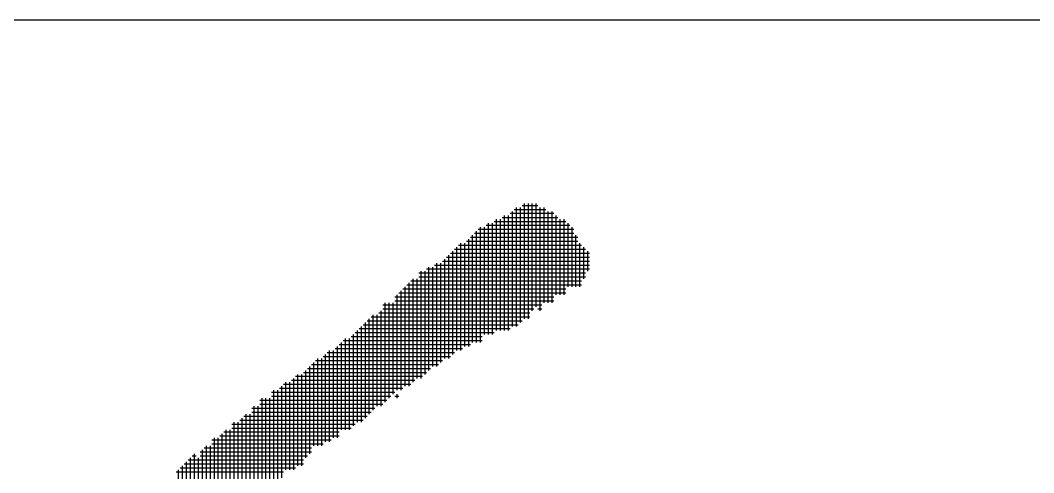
# Model space of a CAD drawing. Header units: feet. Extents: x 0 to 504600, y 0 to 356400.
# Drawn here: x 342026 to 343216, y 18669 to 19200 of the extents above; entities that cross this region are included whole.
import ezdxf
from ezdxf.enums import TextEntityAlignment as Align

# ---------------------------------------------------------------- set-up
doc = ezdxf.new("R2010")
doc.units = ezdxf.units.FT
doc.header["$LTSCALE"] = 600
doc.header["$MEASUREMENT"] = 0
for name, color, linetype in [('CX-BORD', 3, 'CONTINUOUS'), ('CX-BORD-LIN1', 4, 'CONTINUOUS'), ('CX-BORD-LIN2', 3, 'CONTINUOUS'), ('CX-BORD-TEX2', 7, 'CONTINUOUS'), ('CX-BORD-TEX3', 6, 'CONTINUOUS'), ('CX-COMM', 3, 'CONTINUOUS')]:
    doc.layers.add(name, color=color, linetype=linetype)
doc.styles.add('TB_TEXT', font='')
doc.styles.add('TB_WBTXT', font='')
doc.styles.add('TB_WMTXT', font='')
doc.styles.get('TB_TEXT').set_extended_font_data('DotumChe')
doc.styles.get('TB_WBTXT').set_extended_font_data('Dotum')
doc.styles.get('TB_WMTXT').set_extended_font_data('DotumChe')

# ---------------------------------------------------------------- blocks, each defined once
blk = doc.blocks.new('CXBLKA1')
at = {"layer": 'CX-BORD-LIN2'}
blk.add_lwpolyline([(558, 12), (270, 12)], dxfattribs=at)
at = {"layer": 'CX-BORD-LIN1', "style": 'TB_TEXT'}
for tag, p in [('TR_RCON5', (342.3033, 33)), ('TR_RCON4', (342.3033, 27)), ('TR_RCON3', (342.3033, 21)), ('TR_RCON2', (342.3033, 15)), ('TR_RCON1', (342.3033, 9))]:
    blk.add_attdef(tag, text='', height=3.5, dxfattribs=at).set_placement(p, align=Align.MIDDLE_LEFT)
for tag, height, p in [('TR_DGN5', 3.5, (451.1185, 33)), ('TR_CHK5', 3.5, (491.1185, 33)), ('TR_RDAT5', 3.5, (317.5, 33)), ('TR_APP5', 3.5, (531.1185, 33)), ('TR_RNUM5', 3, (285.1051, 32.6366)), ('TR_DGN4', 3.5, (451.1185, 27)), ('TR_CHK4', 3.5, (491.1185, 27)), ('TR_RDAT4', 3.5, (317.5, 27)), ('TR_APP4', 3.5, (531.1185, 27)), ('TR_RNUM4', 3, (285.1051, 26.6366)), ('TR_DGN3', 3.5, (451.1185, 21)), ('TR_CHK3', 3.5, (491.1185, 21)), ('TR_RDAT3', 3.5, (317.5, 21)), ('TR_APP3', 3.5, (531.1185, 21)), ('TR_RNUM3', 3, (285.1051, 20.6366)), ('TR_DGN2', 3.5, (451.1185, 15)), ('TR_CHK2', 3.5, (491.1185, 15)), ('TR_RDAT2', 3.5, (317.5, 15)), ('TR_APP2', 3.5, (531.1185, 15)), ('TR_RNUM2', 3, (285.1051, 14.6366)), ('TR_DGN1', 3.5, (451.1185, 9)), ('TR_CHK1', 3.5, (491.1185, 9)), ('TR_RDAT1', 3.5, (317.5, 9)), ('TR_APP1', 3.5, (531.1185, 9)), ('TR_RNUM1', 3, (285.1051, 8.6366))]:
    blk.add_attdef(tag, text='', height=height, dxfattribs=at).set_placement(p, align=Align.MIDDLE_CENTER)
at = {"layer": 'CX-BORD-LIN2', "style": 'TB_TEXT'}
blk.add_attdef('TD_VERSION', text='', height=3, rotation=90, dxfattribs=at).set_placement((800.5, 48.0149), align=Align.MIDDLE_CENTER)
at = {"layer": 'CX-BORD-TEX2', "style": 'TB_WMTXT'}
for tag, height, p in [('TB_CNAME', 5, (15.3448, 531.8324)), ('TB_CSCOP', 4, (16.6346, 523.8324))]:
    blk.add_attdef(tag, text='', height=height, dxfattribs=at).set_placement(p, align=Align.BOTTOM_LEFT)
at = {"layer": 'CX-BORD-TEX2', "style": 'TB_WBTXT'}
for tag, height, p in [('TB_MTITIL', 10, (398, 533.3264)), ('TB_STITL', 7, (398, 518.3264))]:
    blk.add_attdef(tag, text='', height=height, dxfattribs=at).set_placement(p, align=Align.MIDDLE_CENTER)
at = {"layer": 'CX-BORD-TEX3', "style": 'TB_TEXT'}
for tag, height, p in [('TD_LNDST', 4.5, (215, 31.5)), ('TD_DSECT', 4.5, (605.5, 31.5)), ('TD_DDIST', 4.5, (654.5, 31.5)), ('TD_DNAME_TOP', 4.5, (755, 27.957)), ('TD_CSECT', 4.5, (605.5, 22.5)), ('TD_CDIST', 4.5, (654.5, 22.5)), ('TD_DNAME_MAIN', 4.5, (755, 21.4731)), ('TD_DNAME_BOT', 3, (755, 15.2489)), ('TD_HSCAL', 4.5, (620.8841, 13.7484)), ('TD_VSCAL', 4.5, (656.8615, 13.7484)), ('TD_CCOMP', 4.5, (215, 13.5927)), ('TD_CSTEP', 4.5, (250.744, 5.125)), ('TD_FIELD', 4.5, (180, 5.125)), ('TD_DWGNO', 4.5, (755, 5.0017)), ('TD_DWGCODE', 4.5, (637, 4.7908))]:
    blk.add_attdef(tag, text='', height=height, dxfattribs=at).set_placement(p, align=Align.MIDDLE_CENTER)
for tag, height, width, p in [('TD_DCOMP', 4.5, 0.95, (215, 22.5875)), ('TD_CNAME', 5, 0.78, (65, 7.5956))]:
    blk.add_attdef(tag, text='', height=height, dxfattribs=dict(at, width=width)).set_placement(p, align=Align.MIDDLE_CENTER)

msp = doc.modelspace()

# ---------------------------------------------------------------- linework, layer by layer
at = {"layer": 'CX-COMM'}
for p, q in [((342605.5, 18978), (342642.9, 18978)), ((342607.9, 18980.4), (342607.9, 18840.4)), ((342612.5, 18980.4), (342612.5, 18845.1)), ((342614.9, 18982.7), (342633.5, 18982.7)), ((342617.2, 18985), (342617.2, 18849.7)), ((342621.9, 18985), (342621.9, 18849.7)), ((342626.5, 18985), (342626.5, 18859.1)), ((342631.2, 18985), (342631.2, 18863.7)), ((342635.9, 18980.4), (342635.9, 18859.1)), ((342640.5, 18980.4), (342640.5, 18868.4)), ((342584.5, 18966.4), (342584.5, 18835.7)), ((342589.2, 18966.4), (342589.2, 18835.7)), ((342591.5, 18968.7), (342656.9, 18968.7)), ((342593.9, 18971), (342593.9, 18835.7)), ((342598.5, 18971), (342598.5, 18835.7)), ((342600.9, 18973.4), (342652.2, 18973.4)), ((342603.2, 18975.7), (342603.2, 18840.4)), ((342645.2, 18975.7), (342645.2, 18868.4)), ((342649.9, 18975.7), (342649.9, 18868.4)), ((342654.5, 18971), (342654.5, 18877.7)), ((342659.2, 18966.4), (342659.2, 18877.7)), ((342663.9, 18966.4), (342663.9, 18877.7)), ((342561.2, 18952.4), (342561.2, 18821.7)), ((342563.5, 18954.7), (342675.5, 18954.7)), ((342565.9, 18957), (342565.9, 18821.7)), ((342570.5, 18957), (342570.5, 18831.1)), ((342572.9, 18959.4), (342670.9, 18959.4)), ((342575.2, 18961.7), (342575.2, 18831.1)), ((342579.9, 18961.7), (342579.9, 18831.1)), ((342582.2, 18964), (342666.2, 18964)), ((342668.5, 18961.7), (342668.5, 18887.1)), ((342673.2, 18957), (342673.2, 18887.1)), ((342549.5, 18940.7), (342680.2, 18940.7)), ((342551.9, 18943), (342551.9, 18817.1)), ((342554.2, 18945.4), (342680.2, 18945.4)), ((342556.5, 18947.7), (342556.5, 18821.7)), ((342558.9, 18950), (342675.5, 18950)), ((342677.8, 18947.7), (342677.8, 18887.1)), ((342533.2, 18929), (342533.2, 18807.7)), ((342535.5, 18931.4), (342689.5, 18931.4)), ((342537.9, 18933.7), (342537.9, 18812.4)), ((342540.2, 18936), (342684.8, 18936)), ((342542.5, 18938.4), (342542.5, 18812.4)), ((342547.2, 18938.4), (342547.2, 18817.1)), ((342682.5, 18938.4), (342682.5, 18887.1)), ((342687.2, 18933.7), (342687.2, 18896.4)), ((342691.8, 18929), (342691.8, 18905.7)), ((342521.6, 18917.4), (342694.2, 18917.4)), ((342523.9, 18919.7), (342523.9, 18803.1)), ((342526.2, 18922), (342694.2, 18922)), ((342528.6, 18924.4), (342528.6, 18803.1)), ((342530.9, 18926.7), (342694.2, 18926.7)), ((342495.9, 18905.7), (342495.9, 18779.7)), ((342500.6, 18905.7), (342500.6, 18784.4)), ((342502.9, 18908.1), (342694.2, 18908.1)), ((342505.2, 18910.4), (342505.2, 18789.1)), ((342509.9, 18910.4), (342509.9, 18793.7)), ((342512.2, 18912.7), (342694.2, 18912.7)), ((342514.6, 18915.1), (342514.6, 18793.7)), ((342519.2, 18915.1), (342519.2, 18798.4)), ((342484.2, 18894.1), (342684.8, 18894.1)), ((342486.6, 18896.4), (342486.6, 18775.1)), ((342491.2, 18896.4), (342491.2, 18779.7)), ((342493.6, 18903.4), (342689.5, 18903.4)), ((342493.6, 18898.7), (342689.5, 18898.7)), ((342472.6, 18882.4), (342472.6, 18765.8)), ((342474.9, 18884.7), (342666.2, 18884.7)), ((342477.2, 18887.1), (342477.2, 18770.4)), ((342479.6, 18889.4), (342684.8, 18889.4)), ((342481.9, 18891.7), (342481.9, 18770.4)), ((342465.6, 18875.4), (342652.2, 18875.4)), ((342465.6, 18870.7), (342652.2, 18870.7)), ((342467.9, 18877.7), (342467.9, 18765.8)), ((342470.2, 18880.1), (342666.2, 18880.1)), ((342449.2, 18859.1), (342449.2, 18747.1)), ((342451.6, 18866.1), (342638.2, 18866.1)), ((342451.6, 18861.4), (342628.9, 18861.4)), ((342453.9, 18868.4), (342453.9, 18751.8)), ((342458.6, 18868.4), (342458.6, 18756.4)), ((342463.2, 18868.4), (342463.2, 18761.1)), ((342633.5, 18861.4), (342638.2, 18861.4)), ((342432.9, 18847.4), (342614.9, 18847.4)), ((342435.2, 18849.7), (342435.2, 18737.8)), ((342437.6, 18852.1), (342624.2, 18852.1)), ((342439.9, 18854.4), (342439.9, 18742.4)), ((342444.6, 18854.4), (342444.6, 18747.1)), ((342446.9, 18856.7), (342624.2, 18856.7)), ((342418.9, 18833.4), (342582.2, 18833.4)), ((342421.2, 18835.7), (342421.2, 18728.4)), ((342423.6, 18838.1), (342600.9, 18838.1)), ((342425.9, 18840.4), (342425.9, 18728.4)), ((342428.2, 18842.7), (342610.2, 18842.7)), ((342430.6, 18845.1), (342430.6, 18733.1)), ((342402.6, 18821.7), (342402.6, 18719.1)), ((342404.9, 18824.1), (342568.2, 18824.1)), ((342407.2, 18826.4), (342407.2, 18719.1)), ((342411.9, 18826.4), (342411.9, 18719.1)), ((342414.2, 18828.7), (342568.2, 18828.7)), ((342416.6, 18831.1), (342416.6, 18723.8)), ((342386.2, 18810.1), (342535.5, 18810.1)), ((342388.6, 18812.4), (342388.6, 18705.1)), ((342393.2, 18812.4), (342393.2, 18709.8)), ((342395.6, 18814.7), (342544.9, 18814.7)), ((342397.9, 18817.1), (342397.9, 18709.8)), ((342400.2, 18819.4), (342554.2, 18819.4)), ((342369.9, 18798.4), (342369.9, 18700.4)), ((342372.3, 18800.7), (342521.6, 18800.7)), ((342374.6, 18803.1), (342374.6, 18700.4)), ((342379.3, 18803.1), (342379.3, 18700.4)), ((342381.6, 18805.4), (342530.9, 18805.4)), ((342383.9, 18807.7), (342383.9, 18705.1)), ((342358.3, 18786.7), (342502.9, 18786.7)), ((342360.6, 18789.1), (342360.6, 18686.4)), ((342362.9, 18791.4), (342507.6, 18791.4)), ((342365.3, 18793.7), (342365.3, 18691.1)), ((342367.6, 18796.1), (342516.9, 18796.1)), ((342337.3, 18775.1), (342337.3, 18672.4)), ((342341.9, 18775.1), (342341.9, 18672.4)), ((342344.3, 18777.4), (342488.9, 18777.4)), ((342346.6, 18779.7), (342346.6, 18672.4)), ((342348.9, 18782.1), (342498.2, 18782.1)), ((342351.3, 18784.4), (342351.3, 18677.1)), ((342355.9, 18784.4), (342355.9, 18677.1)), ((342320.9, 18763.4), (342465.6, 18763.4)), ((342323.3, 18765.8), (342323.3, 18653.8)), ((342327.9, 18765.8), (342327.9, 18658.4)), ((342330.3, 18768.1), (342474.9, 18768.1)), ((342332.6, 18770.4), (342332.6, 18663.1)), ((342334.9, 18772.7), (342484.2, 18772.7)), ((342306.9, 18754.1), (342456.2, 18754.1)), ((342309.3, 18756.4), (342309.3, 18644.4)), ((342313.9, 18756.4), (342313.9, 18653.8)), ((342318.6, 18756.4), (342318.6, 18653.8)), ((342320.9, 18758.8), (342460.9, 18758.8)), ((342465.6, 18758.8), (342470.2, 18758.8)), ((342467.9, 18761.1), (342467.9, 18756.4)), ((342297.6, 18744.8), (342442.2, 18744.8)), ((342297.6, 18740.1), (342437.6, 18740.1)), ((342299.9, 18747.1), (342299.9, 18635.1)), ((342304.6, 18747.1), (342304.6, 18639.8)), ((342306.9, 18749.4), (342451.6, 18749.4)), ((342276.6, 18728.4), (342276.6, 18621.1)), ((342281.3, 18728.4), (342281.3, 18625.8)), ((342283.6, 18730.8), (342428.2, 18730.8)), ((342285.9, 18733.1), (342285.9, 18625.8)), ((342288.3, 18735.4), (342432.9, 18735.4)), ((342290.6, 18737.8), (342290.6, 18630.4)), ((342295.3, 18737.8), (342295.3, 18635.1)), ((342262.6, 18714.4), (342262.6, 18611.8)), ((342264.9, 18716.8), (342400.2, 18716.8)), ((342267.3, 18719.1), (342267.3, 18616.5)), ((342271.9, 18719.1), (342271.9, 18616.5)), ((342274.3, 18726.1), (342418.9, 18726.1)), ((342274.3, 18721.4), (342414.2, 18721.4)), ((342250.9, 18707.4), (342390.9, 18707.4)), ((342250.9, 18702.8), (342381.6, 18702.8)), ((342253.3, 18709.8), (342253.3, 18602.5)), ((342257.9, 18709.8), (342257.9, 18602.5)), ((342260.3, 18712.1), (342400.2, 18712.1)), ((342230, 18691.1), (342230, 18583.8)), ((342237, 18693.4), (342367.6, 18693.4)), ((342239.3, 18695.8), (342239.3, 18593.1)), ((342241.6, 18698.1), (342367.6, 18698.1)), ((342243.9, 18700.4), (342243.9, 18593.1)), ((342248.6, 18700.4), (342248.6, 18597.8)), ((342218.3, 18679.4), (342358.3, 18679.4)), ((342220.6, 18681.8), (342220.6, 18579.1)), ((342223, 18684.1), (342358.3, 18684.1)), ((342225.3, 18686.4), (342225.3, 18579.1)), ((342227.6, 18688.8), (342232.3, 18688.8)), ((342234.6, 18686.4), (342234.6, 18588.5)), ((342237, 18688.8), (342362.9, 18688.8)), ((342209, 18670.1), (342334.9, 18670.1)), ((342211.3, 18672.4), (342211.3, 18569.8)), ((342213.6, 18674.8), (342348.9, 18674.8)), ((342216, 18677.1), (342216, 18569.8))]:
    msp.add_line(p, q, dxfattribs=at)

# ---------------------------------------------------------------- block references
at = {"layer": 'CX-BORD', "xscale": 600, "yscale": 600, "zscale": 600}
msp.add_blockref('CXBLKA1', (15000, 12000), dxfattribs=at)

doc.saveas('drawing.dxf')
